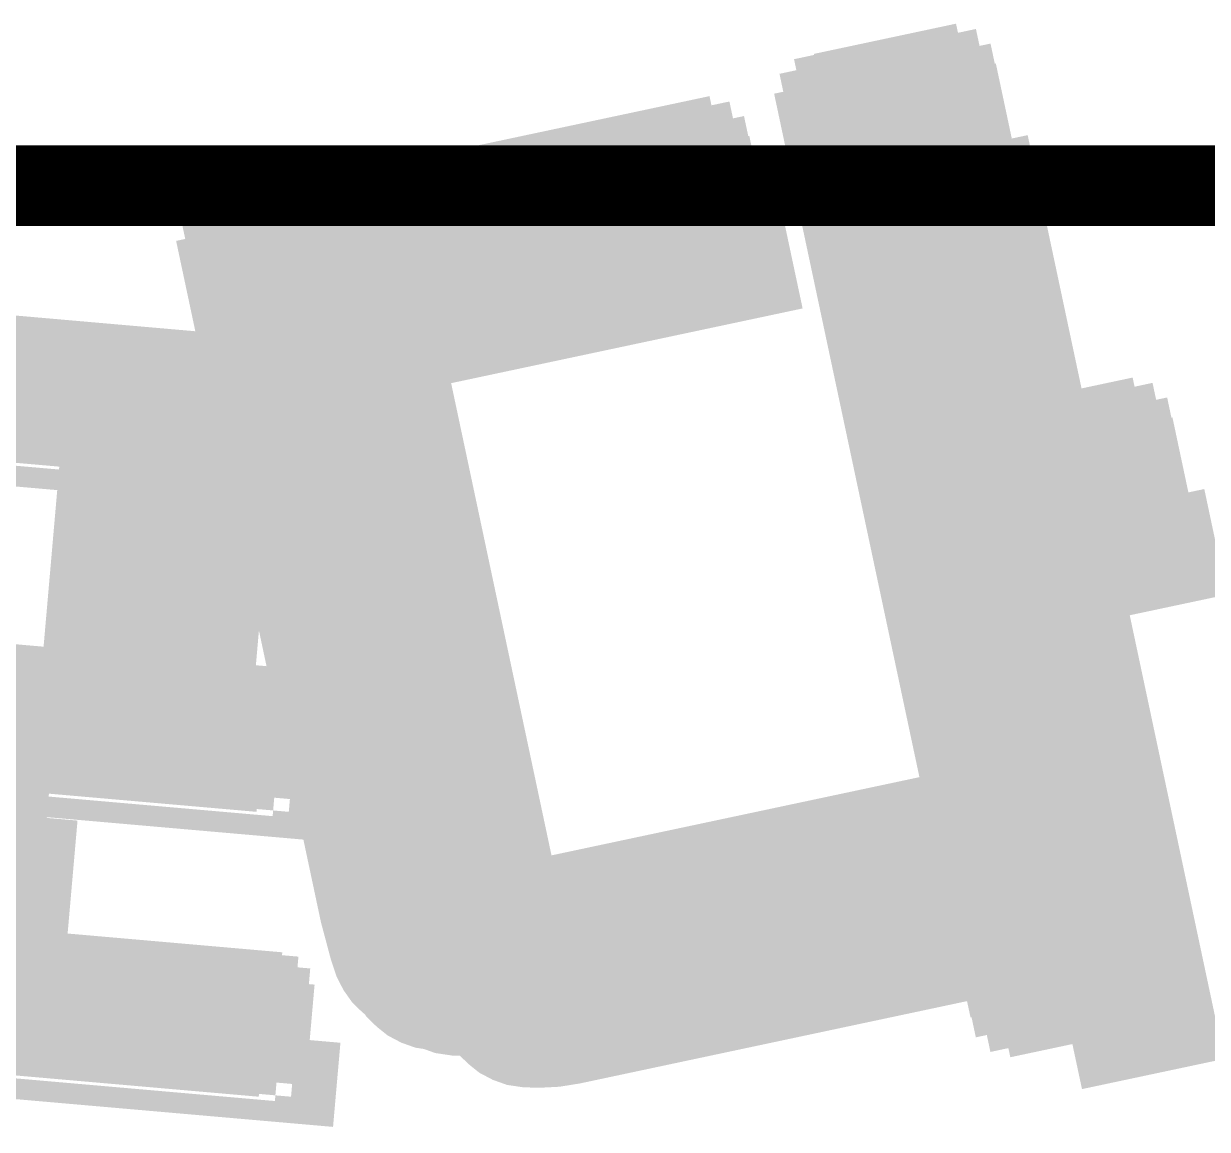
# Model space of a CAD drawing. Header units: millimetres. Extents: x 13 to 1587, y -16 to 1328.
# Drawn here: x 853.1 to 1058.3, y 1136.4 to 1328.1 of the extents above; entities that cross this region are included whole.
import ezdxf

# ---------------------------------------------------------------- set-up
doc = ezdxf.new("R2010")
doc.units = ezdxf.units.MM
doc.layers.add('BC_데모', color=7, linetype='Continuous')

msp = doc.modelspace()

# ---------------------------------------------------------------- hatches: boundary and pattern name
at = {"layer": 'BC_데모', "true_color": 0x141414}
for points in [[(971.99, 1315.53), (886.44, 1297.34), (911.56, 1179.17), (912.4, 1176.04), (913.33, 1173.28), (914.53, 1170.93), (916.02, 1168.81), (917.78, 1167.1), (919.67, 1165.58), (922.02, 1164.34), (924.46, 1163.47), (927.34, 1163.04), (930.31, 1162.98), (933.58, 1163.15), (937.11, 1163.72), (1020.16, 1181.38), (1024.13, 1162.74), (1048.76, 1167.97), (1032.41, 1244.87), (1049.22, 1248.44), (1045.33, 1266.75), (1028.52, 1263.18), (1014.72, 1328.09), (990.09, 1322.85), (1016.38, 1199.19), (936.65, 1182.24), (914.79, 1285.1), (975.71, 1298.05)], [(968.54, 1314.6), (882.99, 1296.42), (908.11, 1178.24), (908.95, 1175.12), (909.88, 1172.36), (911.08, 1170), (912.57, 1167.89), (914.33, 1166.17), (916.22, 1164.66), (918.57, 1163.42), (921.01, 1162.55), (923.89, 1162.12), (926.86, 1162.05), (930.13, 1162.22), (933.66, 1162.8), (1016.71, 1180.45), (1020.68, 1161.81), (1045.31, 1167.05), (1028.96, 1243.94), (1045.77, 1247.52), (1041.88, 1265.83), (1025.07, 1262.25), (1011.27, 1327.17), (986.64, 1321.93), (1012.93, 1198.26), (933.2, 1181.32), (911.34, 1284.18), (972.26, 1297.13)], [(975.44, 1314.6), (889.89, 1296.42), (915.01, 1178.24), (915.85, 1175.12), (916.78, 1172.36), (917.98, 1170), (919.47, 1167.89), (921.23, 1166.17), (923.12, 1164.66), (925.47, 1163.42), (927.91, 1162.55), (930.79, 1162.12), (933.76, 1162.05), (937.03, 1162.22), (940.56, 1162.8), (1023.61, 1180.45), (1027.58, 1161.81), (1052.21, 1167.05), (1035.86, 1243.94), (1052.67, 1247.52), (1048.78, 1265.83), (1031.97, 1262.25), (1018.17, 1327.17), (993.54, 1321.93), (1019.83, 1198.26), (940.1, 1181.32), (918.24, 1284.18), (979.16, 1297.13)], [(966.02, 1312.08), (880.46, 1293.89), (905.58, 1175.72), (906.42, 1172.59), (907.36, 1169.83), (908.55, 1167.48), (910.05, 1165.36), (911.8, 1163.65), (913.69, 1162.13), (916.04, 1160.89), (918.49, 1160.02), (921.36, 1159.59), (924.33, 1159.53), (927.6, 1159.7), (931.13, 1160.27), (1014.19, 1177.93), (1018.15, 1159.29), (1042.78, 1164.52), (1026.44, 1241.42), (1043.25, 1244.99), (1039.36, 1263.3), (1022.55, 1259.73), (1008.75, 1324.64), (984.12, 1319.4), (1010.4, 1195.74), (930.68, 1178.79), (908.81, 1281.65), (969.73, 1294.6)], [(977.97, 1312.08), (892.42, 1293.89), (917.53, 1175.72), (918.37, 1172.59), (919.31, 1169.83), (920.5, 1167.48), (922, 1165.36), (923.75, 1163.65), (925.64, 1162.13), (927.99, 1160.89), (930.44, 1160.02), (933.31, 1159.59), (936.28, 1159.53), (939.55, 1159.7), (943.08, 1160.27), (1026.14, 1177.93), (1030.1, 1159.29), (1054.73, 1164.52), (1038.39, 1241.42), (1055.2, 1244.99), (1051.31, 1263.3), (1034.5, 1259.73), (1020.7, 1324.64), (996.07, 1319.4), (1022.35, 1195.74), (942.63, 1178.79), (920.76, 1281.65), (981.68, 1294.6)], [(965.09, 1308.63), (879.54, 1290.44), (904.66, 1172.27), (905.5, 1169.14), (906.43, 1166.38), (907.63, 1164.03), (909.12, 1161.91), (910.88, 1160.2), (912.77, 1158.68), (915.12, 1157.44), (917.56, 1156.57), (920.44, 1156.14), (923.41, 1156.08), (926.68, 1156.25), (930.21, 1156.82), (1013.26, 1174.48), (1017.23, 1155.84), (1041.86, 1161.07), (1025.51, 1237.97), (1042.32, 1241.54), (1038.43, 1259.85), (1021.62, 1256.28), (1007.82, 1321.19), (983.19, 1315.95), (1009.48, 1192.29), (929.75, 1175.34), (907.89, 1278.2), (968.81, 1291.15)], [(978.89, 1308.63), (893.34, 1290.44), (918.46, 1172.27), (919.3, 1169.14), (920.23, 1166.38), (921.43, 1164.03), (922.92, 1161.91), (924.68, 1160.2), (926.57, 1158.68), (928.92, 1157.44), (931.36, 1156.57), (934.24, 1156.14), (937.21, 1156.08), (940.48, 1156.25), (944.01, 1156.82), (1027.06, 1174.48), (1031.03, 1155.84), (1055.66, 1161.07), (1039.31, 1237.97), (1056.12, 1241.54), (1052.23, 1259.85), (1035.42, 1256.28), (1021.62, 1321.19), (996.99, 1315.95), (1023.28, 1192.29), (943.55, 1175.34), (921.69, 1278.2), (982.61, 1291.15)], [(966.02, 1305.18), (880.46, 1286.99), (905.58, 1168.82), (906.42, 1165.69), (907.36, 1162.93), (908.55, 1160.58), (910.05, 1158.46), (911.8, 1156.75), (913.69, 1155.23), (916.04, 1153.99), (918.49, 1153.12), (921.36, 1152.69), (924.33, 1152.63), (927.6, 1152.8), (931.13, 1153.37), (1014.19, 1171.03), (1018.15, 1152.39), (1042.78, 1157.62), (1026.44, 1234.52), (1043.25, 1238.09), (1039.36, 1256.4), (1022.55, 1252.83), (1008.75, 1317.74), (984.12, 1312.5), (1010.4, 1188.84), (930.68, 1171.89), (908.81, 1274.75), (969.73, 1287.7)], [(977.97, 1305.18), (892.42, 1286.99), (917.53, 1168.82), (918.37, 1165.69), (919.31, 1162.93), (920.5, 1160.58), (922, 1158.46), (923.75, 1156.75), (925.64, 1155.23), (927.99, 1153.99), (930.44, 1153.12), (933.31, 1152.69), (936.28, 1152.63), (939.55, 1152.8), (943.08, 1153.37), (1026.14, 1171.03), (1030.1, 1152.39), (1054.73, 1157.62), (1038.39, 1234.52), (1055.2, 1238.09), (1051.31, 1256.4), (1034.5, 1252.83), (1020.7, 1317.74), (996.07, 1312.5), (1022.35, 1188.84), (942.63, 1171.89), (920.76, 1274.75), (981.68, 1287.7)], [(968.54, 1302.65), (882.99, 1284.47), (908.11, 1166.29), (908.95, 1163.17), (909.88, 1160.41), (911.08, 1158.05), (912.57, 1155.93), (914.33, 1154.22), (916.22, 1152.71), (918.57, 1151.47), (921.01, 1150.6), (923.89, 1150.16), (926.86, 1150.1), (930.13, 1150.27), (933.66, 1150.85), (1016.71, 1168.5), (1020.68, 1149.86), (1045.31, 1155.1), (1028.96, 1231.99), (1045.77, 1235.57), (1041.88, 1253.88), (1025.07, 1250.3), (1011.27, 1315.21), (986.64, 1309.98), (1012.93, 1186.31), (933.2, 1169.37), (911.34, 1272.23), (972.26, 1285.18)], [(975.44, 1302.65), (889.89, 1284.47), (915.01, 1166.29), (915.85, 1163.17), (916.78, 1160.41), (917.98, 1158.05), (919.47, 1155.93), (921.23, 1154.22), (923.12, 1152.71), (925.47, 1151.47), (927.91, 1150.6), (930.79, 1150.16), (933.76, 1150.1), (937.03, 1150.27), (940.56, 1150.85), (1023.61, 1168.5), (1027.58, 1149.86), (1052.21, 1155.1), (1035.86, 1231.99), (1052.67, 1235.57), (1048.78, 1253.88), (1031.97, 1250.3), (1018.17, 1315.21), (993.54, 1309.98), (1019.83, 1186.31), (940.1, 1169.37), (918.24, 1272.23), (979.16, 1285.18)], [(971.99, 1301.73), (886.44, 1283.54), (911.56, 1165.37), (912.4, 1162.24), (913.33, 1159.48), (914.53, 1157.13), (916.02, 1155.01), (917.78, 1153.3), (919.67, 1151.78), (922.02, 1150.54), (924.46, 1149.67), (927.34, 1149.24), (930.31, 1149.18), (933.58, 1149.35), (937.11, 1149.92), (1020.16, 1167.58), (1024.13, 1148.94), (1048.76, 1154.17), (1032.41, 1231.07), (1049.22, 1234.64), (1045.33, 1252.95), (1028.52, 1249.38), (1014.72, 1314.29), (990.09, 1309.05), (1016.38, 1185.39), (936.65, 1168.44), (914.79, 1271.3), (975.71, 1284.25)]]:
    msp.add_hatch(color=250, dxfattribs=at).paths.add_polyline_path(points)
at = {"layer": 'BC_데모', "true_color": 0xffd90f}
msp.add_hatch(color=40, dxfattribs=at).paths.add_polyline_path([(971.99, 1308.63), (886.44, 1290.44), (911.56, 1172.27), (912.4, 1169.14), (913.33, 1166.38), (914.53, 1164.03), (916.02, 1161.91), (917.78, 1160.2), (919.67, 1158.68), (922.02, 1157.44), (924.46, 1156.57), (927.34, 1156.14), (930.31, 1156.08), (933.58, 1156.25), (937.11, 1156.82), (1020.16, 1174.48), (1024.13, 1155.84), (1048.76, 1161.07), (1032.41, 1237.97), (1049.22, 1241.54), (1045.33, 1259.85), (1028.52, 1256.28), (1014.72, 1321.19), (990.09, 1315.95), (1016.38, 1192.29), (936.65, 1175.34), (914.79, 1278.2), (975.71, 1291.15)])
at = {"layer": 'BC_데모', "true_color": 0xc81e1e}
msp.add_hatch(color=22, dxfattribs=at).paths.add_polyline_path([(984.41, 1296.21), (898.86, 1278.02), (923.98, 1159.85), (924.82, 1156.72), (925.75, 1153.96), (926.95, 1151.61), (928.44, 1149.49), (930.2, 1147.78), (932.09, 1146.26), (934.44, 1145.02), (936.88, 1144.15), (939.76, 1143.72), (942.73, 1143.66), (946, 1143.83), (949.53, 1144.4), (1032.58, 1162.06), (1036.55, 1143.42), (1061.18, 1148.65), (1044.83, 1225.55), (1061.64, 1229.12), (1057.75, 1247.43), (1040.94, 1243.86), (1027.14, 1308.77), (1002.51, 1303.53), (1028.8, 1179.87), (949.07, 1162.92), (927.21, 1265.78), (988.13, 1278.73)])
at = {"layer": 'BC_데모', "true_color": 0x141414}
h = msp.add_hatch(color=250, dxfattribs=at)
h.paths.add_polyline_path([(793.12, 1282.63), (791.83, 1267.91), (807.38, 1266.55), (803.72, 1224.73), (788.17, 1226.09), (786.89, 1211.5), (896.27, 1201.93), (897.54, 1216.52), (882, 1217.88), (885.66, 1259.7), (901.2, 1258.34), (902.49, 1273.06)])
h.paths.add_polyline_path([(865.29, 1261.48), (861.64, 1219.66), (824.08, 1222.94), (827.74, 1264.77)])
h.paths.add_polyline_path([(778.8, 1177.55), (777.52, 1162.97), (896.66, 1152.55), (897.94, 1167.13), (849.37, 1171.38), (852.37, 1205.64), (832.01, 1207.42), (829.01, 1173.16)])
h = msp.add_hatch(color=250, dxfattribs=at)
h.paths.add_polyline_path([(790.32, 1281.88), (789.03, 1267.16), (804.58, 1265.8), (800.92, 1223.98), (785.37, 1225.34), (784.09, 1210.75), (893.47, 1201.18), (894.74, 1215.77), (879.2, 1217.13), (882.86, 1258.95), (898.4, 1257.59), (899.69, 1272.31)])
h.paths.add_polyline_path([(862.49, 1260.73), (858.84, 1218.91), (821.28, 1222.19), (824.94, 1264.02)])
h.paths.add_polyline_path([(776, 1176.8), (774.72, 1162.22), (893.86, 1151.8), (895.14, 1166.38), (846.57, 1170.63), (849.57, 1204.89), (829.21, 1206.67), (826.21, 1172.41)])
h = msp.add_hatch(color=250, dxfattribs=at)
h.paths.add_polyline_path([(795.92, 1281.88), (794.63, 1267.16), (810.18, 1265.8), (806.52, 1223.98), (790.97, 1225.34), (789.69, 1210.75), (899.07, 1201.18), (900.34, 1215.77), (884.8, 1217.13), (888.46, 1258.95), (904, 1257.59), (905.29, 1272.31)])
h.paths.add_polyline_path([(868.09, 1260.73), (864.44, 1218.91), (826.88, 1222.19), (830.54, 1264.02)])
h.paths.add_polyline_path([(781.6, 1176.8), (780.32, 1162.22), (899.46, 1151.8), (900.74, 1166.38), (852.17, 1170.63), (855.17, 1204.89), (834.81, 1206.67), (831.81, 1172.41)])
h = msp.add_hatch(color=250, dxfattribs=at)
h.paths.add_polyline_path([(788.27, 1279.83), (786.98, 1265.11), (802.53, 1263.75), (798.87, 1221.93), (783.32, 1223.29), (782.04, 1208.7), (891.42, 1199.13), (892.69, 1213.72), (877.15, 1215.08), (880.81, 1256.9), (896.35, 1255.54), (897.64, 1270.26)])
h.paths.add_polyline_path([(860.45, 1258.68), (856.79, 1216.86), (819.23, 1220.14), (822.89, 1261.97)])
h.paths.add_polyline_path([(773.95, 1174.75), (772.67, 1160.17), (891.81, 1149.75), (893.09, 1164.33), (844.52, 1168.58), (847.52, 1202.84), (827.16, 1204.62), (824.16, 1170.36)])
h = msp.add_hatch(color=250, dxfattribs=at)
h.paths.add_polyline_path([(797.97, 1279.83), (796.68, 1265.11), (812.23, 1263.75), (808.57, 1221.93), (793.02, 1223.29), (791.74, 1208.7), (901.12, 1199.13), (902.39, 1213.72), (886.85, 1215.08), (890.51, 1256.9), (906.05, 1255.54), (907.34, 1270.26)])
h.paths.add_polyline_path([(870.14, 1258.68), (866.49, 1216.86), (828.93, 1220.14), (832.59, 1261.97)])
h.paths.add_polyline_path([(783.65, 1174.75), (782.37, 1160.17), (901.51, 1149.75), (902.79, 1164.33), (854.22, 1168.58), (857.22, 1202.84), (836.86, 1204.62), (833.86, 1170.36)])
h = msp.add_hatch(color=250, dxfattribs=at)
h.paths.add_polyline_path([(787.52, 1277.03), (786.23, 1262.31), (801.78, 1260.95), (798.12, 1219.13), (782.57, 1220.49), (781.29, 1205.9), (890.67, 1196.33), (891.94, 1210.92), (876.4, 1212.28), (880.06, 1254.1), (895.6, 1252.74), (896.89, 1267.46)])
h.paths.add_polyline_path([(859.69, 1255.88), (856.04, 1214.06), (818.48, 1217.34), (822.14, 1259.17)])
h.paths.add_polyline_path([(773.2, 1171.95), (771.92, 1157.37), (891.06, 1146.95), (892.34, 1161.53), (843.77, 1165.78), (846.77, 1200.04), (826.41, 1201.82), (823.41, 1167.56)])
at = {"layer": 'BC_데모', "true_color": 0xffd90f}
h = msp.add_hatch(color=40, dxfattribs=at)
h.paths.add_polyline_path([(793.12, 1277.03), (791.83, 1262.31), (807.38, 1260.95), (803.72, 1219.13), (788.17, 1220.49), (786.89, 1205.9), (896.27, 1196.33), (897.54, 1210.92), (882, 1212.28), (885.66, 1254.1), (901.2, 1252.74), (902.49, 1267.46)])
h.paths.add_polyline_path([(865.29, 1255.88), (861.64, 1214.06), (824.08, 1217.34), (827.74, 1259.17)])
h.paths.add_polyline_path([(778.8, 1171.95), (777.52, 1157.37), (896.66, 1146.95), (897.94, 1161.53), (849.37, 1165.78), (852.37, 1200.04), (832.01, 1201.82), (829.01, 1167.56)])
at = {"layer": 'BC_데모', "true_color": 0x141414}
h = msp.add_hatch(color=250, dxfattribs=at)
h.paths.add_polyline_path([(798.72, 1277.03), (797.43, 1262.31), (812.98, 1260.95), (809.32, 1219.13), (793.77, 1220.49), (792.49, 1205.9), (901.87, 1196.33), (903.14, 1210.92), (887.6, 1212.28), (891.26, 1254.1), (906.8, 1252.74), (908.09, 1267.46)])
h.paths.add_polyline_path([(870.89, 1255.88), (867.24, 1214.06), (829.68, 1217.34), (833.34, 1259.17)])
h.paths.add_polyline_path([(784.4, 1171.95), (783.12, 1157.37), (902.26, 1146.95), (903.54, 1161.53), (854.97, 1165.78), (857.97, 1200.04), (837.61, 1201.82), (834.61, 1167.56)])
h = msp.add_hatch(color=250, dxfattribs=at)
h.paths.add_polyline_path([(788.27, 1274.23), (786.98, 1259.51), (802.53, 1258.15), (798.87, 1216.33), (783.32, 1217.69), (782.04, 1203.1), (891.42, 1193.53), (892.69, 1208.12), (877.15, 1209.48), (880.81, 1251.3), (896.35, 1249.94), (897.64, 1264.66)])
h.paths.add_polyline_path([(860.45, 1253.08), (856.79, 1211.26), (819.23, 1214.54), (822.89, 1256.37)])
h.paths.add_polyline_path([(773.95, 1169.15), (772.67, 1154.57), (891.81, 1144.15), (893.09, 1158.73), (844.52, 1162.98), (847.52, 1197.24), (827.16, 1199.02), (824.16, 1164.76)])
h = msp.add_hatch(color=250, dxfattribs=at)
h.paths.add_polyline_path([(797.97, 1274.23), (796.68, 1259.51), (812.23, 1258.15), (808.57, 1216.33), (793.02, 1217.69), (791.74, 1203.1), (901.12, 1193.53), (902.39, 1208.12), (886.85, 1209.48), (890.51, 1251.3), (906.05, 1249.94), (907.34, 1264.66)])
h.paths.add_polyline_path([(870.14, 1253.08), (866.49, 1211.26), (828.93, 1214.54), (832.59, 1256.37)])
h.paths.add_polyline_path([(783.65, 1169.15), (782.37, 1154.57), (901.51, 1144.15), (902.79, 1158.73), (854.22, 1162.98), (857.22, 1197.24), (836.86, 1199.02), (833.86, 1164.76)])
h = msp.add_hatch(color=250, dxfattribs=at)
h.paths.add_polyline_path([(790.32, 1272.18), (789.03, 1257.46), (804.58, 1256.1), (800.92, 1214.28), (785.37, 1215.64), (784.09, 1201.05), (893.47, 1191.48), (894.74, 1206.07), (879.2, 1207.43), (882.86, 1249.25), (898.4, 1247.89), (899.69, 1262.61)])
h.paths.add_polyline_path([(862.49, 1251.03), (858.84, 1209.21), (821.28, 1212.49), (824.94, 1254.32)])
h.paths.add_polyline_path([(776, 1167.1), (774.72, 1152.52), (893.86, 1142.1), (895.14, 1156.68), (846.57, 1160.93), (849.57, 1195.19), (829.21, 1196.97), (826.21, 1162.71)])
h = msp.add_hatch(color=250, dxfattribs=at)
h.paths.add_polyline_path([(795.92, 1272.18), (794.63, 1257.46), (810.18, 1256.1), (806.52, 1214.28), (790.97, 1215.64), (789.69, 1201.05), (899.07, 1191.48), (900.34, 1206.07), (884.8, 1207.43), (888.46, 1249.25), (904, 1247.89), (905.29, 1262.61)])
h.paths.add_polyline_path([(868.09, 1251.03), (864.44, 1209.21), (826.88, 1212.49), (830.54, 1254.32)])
h.paths.add_polyline_path([(781.6, 1167.1), (780.32, 1152.52), (899.46, 1142.1), (900.74, 1156.68), (852.17, 1160.93), (855.17, 1195.19), (834.81, 1196.97), (831.81, 1162.71)])
h = msp.add_hatch(color=250, dxfattribs=at)
h.paths.add_polyline_path([(793.12, 1271.43), (791.83, 1256.71), (807.38, 1255.35), (803.72, 1213.53), (788.17, 1214.89), (786.89, 1200.3), (896.27, 1190.73), (897.54, 1205.32), (882, 1206.68), (885.66, 1248.5), (901.2, 1247.14), (902.49, 1261.86)])
h.paths.add_polyline_path([(865.29, 1250.28), (861.64, 1208.46), (824.08, 1211.74), (827.74, 1253.57)])
h.paths.add_polyline_path([(778.8, 1166.35), (777.52, 1151.77), (896.66, 1141.35), (897.94, 1155.93), (849.37, 1160.18), (852.37, 1194.44), (832.01, 1196.22), (829.01, 1161.96)])
at = {"layer": 'BC_데모', "true_color": 0xc81e1e}
h = msp.add_hatch(color=22, dxfattribs=at)
h.paths.add_polyline_path([(803.2, 1266.95), (801.91, 1252.23), (817.46, 1250.87), (813.8, 1209.05), (798.25, 1210.41), (796.97, 1195.82), (906.35, 1186.25), (907.62, 1200.84), (892.08, 1202.2), (895.74, 1244.02), (911.28, 1242.66), (912.57, 1257.38)])
h.paths.add_polyline_path([(875.37, 1245.8), (871.72, 1203.98), (834.16, 1207.26), (837.82, 1249.09)])
h.paths.add_polyline_path([(788.88, 1161.87), (787.6, 1147.29), (906.74, 1136.87), (908.02, 1151.45), (859.45, 1155.7), (862.45, 1189.96), (842.09, 1191.74), (839.09, 1157.48)])

# ---------------------------------------------------------------- linework, layer by layer
at = {"layer": 'BC_데모', "color": 254, "true_color": 0xe6e6e6, "const_width": 14}
msp.add_lwpolyline([(20, 0), (1580, 0), (1580, 1300), (20, 1300)], close=True, dxfattribs=at)

doc.saveas('drawing.dxf')
